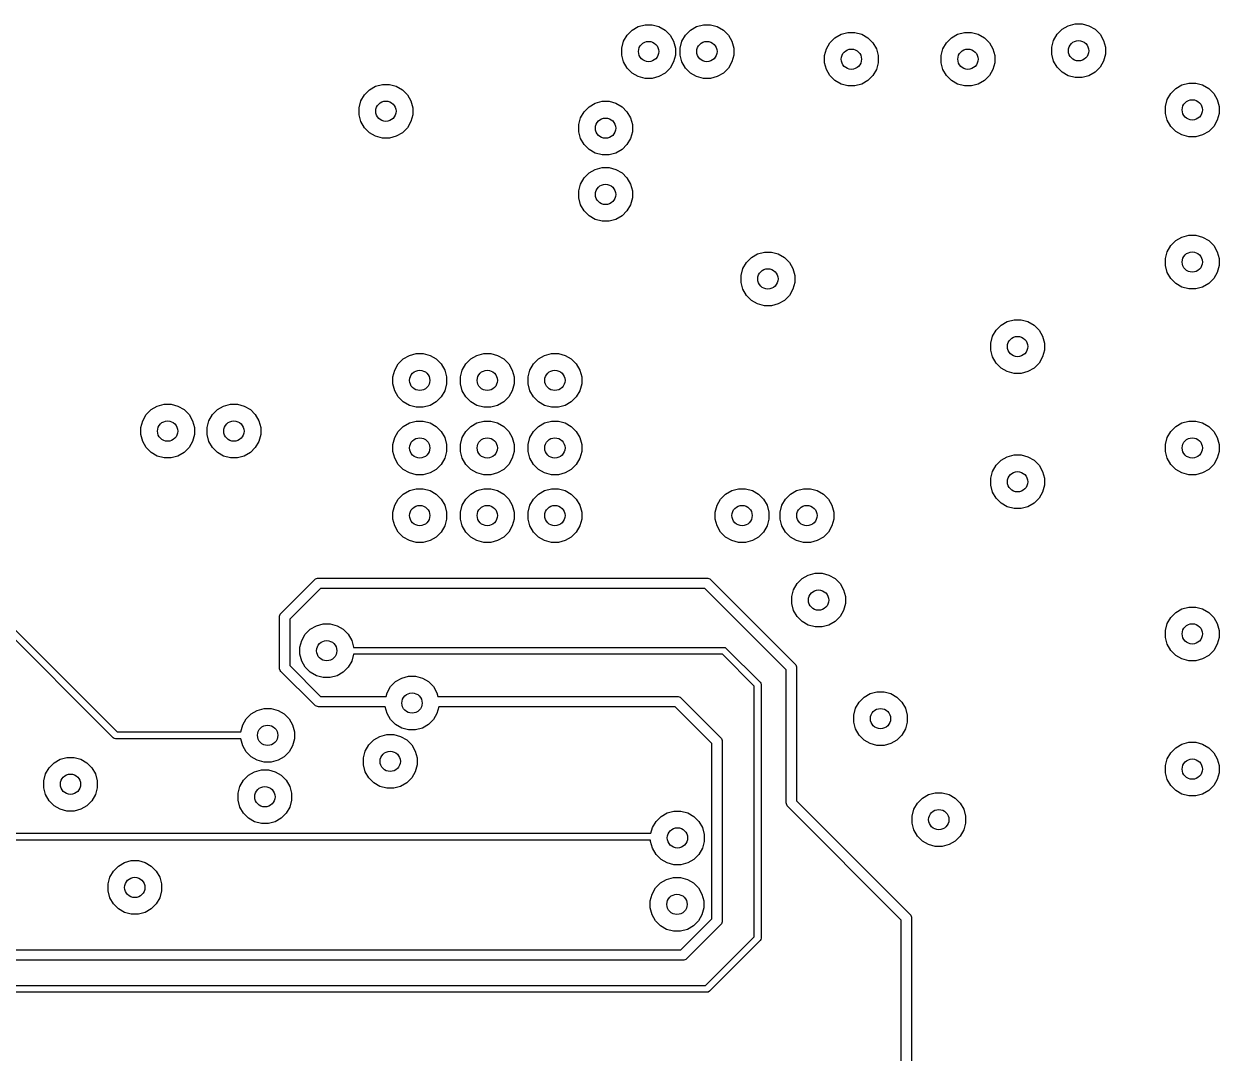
# Model space of a CAD drawing. Extents: x 0.98 to 8.13, y -3.46 to -0.83.
# Drawn here: x 6.049 to 6.745, y -2.331 to -1.731 of the extents above; entities that cross this region are included whole.
import ezdxf

# ---------------------------------------------------------------- set-up
doc = ezdxf.new("R2010")
doc.units = 0
doc.header["$MEASUREMENT"] = 0
doc.layers.add('BLACK', color=7, linetype='CONTINUOUS')

msp = doc.modelspace()

# ---------------------------------------------------------------- linework, layer by layer
at = {"layer": 'BLACK', "linetype": 'CONTINUOUS'}
for p, q in [((6.40331, -1.73505), (6.40687, -1.73299)), ((6.40687, -1.73299), (6.41084, -1.73193)), ((6.41084, -1.73193), (6.41495, -1.73193)), ((6.41495, -1.73193), (6.41892, -1.73299)), ((6.41892, -1.73299), (6.42248, -1.73505)), ((6.43726, -1.73505), (6.44082, -1.73299)), ((6.44082, -1.73299), (6.44479, -1.73193)), ((6.44479, -1.73193), (6.44891, -1.73193)), ((6.44891, -1.73193), (6.45288, -1.73299)), ((6.45288, -1.73299), (6.45644, -1.73505)), ((6.6538, -1.73455), (6.65736, -1.7325)), ((6.65736, -1.7325), (6.66133, -1.73143)), ((6.66133, -1.73143), (6.66544, -1.73143)), ((6.66544, -1.73143), (6.66941, -1.7325)), ((6.66941, -1.7325), (6.67297, -1.73455)), ((6.39834, -1.74151), (6.4004, -1.73795)), ((6.4004, -1.73795), (6.40331, -1.73505)), ((6.42248, -1.73505), (6.42539, -1.73795)), ((6.42539, -1.73795), (6.42744, -1.74151)), ((6.4323, -1.74151), (6.43436, -1.73795)), ((6.43436, -1.73795), (6.43726, -1.73505)), ((6.45644, -1.73505), (6.45934, -1.73795)), ((6.45934, -1.73795), (6.4614, -1.74151)), ((6.51851, -1.74238), (6.52142, -1.73947)), ((6.52142, -1.73947), (6.52498, -1.73742)), ((6.52498, -1.73742), (6.52895, -1.73636)), ((6.52895, -1.73636), (6.53306, -1.73636)), ((6.53306, -1.73636), (6.53703, -1.73742)), ((6.53703, -1.73742), (6.54059, -1.73947)), ((6.54059, -1.73947), (6.5435, -1.74238)), ((6.58642, -1.74238), (6.58933, -1.73947)), ((6.58933, -1.73947), (6.59289, -1.73742)), ((6.59289, -1.73742), (6.59686, -1.73636)), ((6.59686, -1.73636), (6.60097, -1.73636)), ((6.60097, -1.73636), (6.60494, -1.73742)), ((6.60494, -1.73742), (6.6085, -1.73947)), ((6.6085, -1.73947), (6.61141, -1.74238)), ((6.64884, -1.74102), (6.65089, -1.73746)), ((6.65089, -1.73746), (6.6538, -1.73455)), ((6.67297, -1.73455), (6.67588, -1.73746)), ((6.67588, -1.73746), (6.67794, -1.74102)), ((6.39728, -1.74548), (6.39834, -1.74151)), ((6.39728, -1.74959), (6.39728, -1.74548)), ((6.42744, -1.74151), (6.42851, -1.74548)), ((6.42851, -1.74548), (6.42851, -1.74959)), ((6.43124, -1.74548), (6.4323, -1.74151)), ((6.43124, -1.74959), (6.43124, -1.74548)), ((6.4614, -1.74151), (6.46246, -1.74548)), ((6.46246, -1.74548), (6.46246, -1.74959)), ((6.51539, -1.74991), (6.51645, -1.74594)), ((6.51645, -1.74594), (6.51851, -1.74238)), ((6.5435, -1.74238), (6.54555, -1.74594)), ((6.54555, -1.74594), (6.54662, -1.74991)), ((6.5833, -1.74991), (6.58437, -1.74594)), ((6.58437, -1.74594), (6.58642, -1.74238)), ((6.61141, -1.74238), (6.61347, -1.74594)), ((6.61347, -1.74594), (6.61453, -1.74991)), ((6.64777, -1.74499), (6.64884, -1.74102)), ((6.64777, -1.7491), (6.64777, -1.74499)), ((6.67794, -1.74102), (6.679, -1.74499)), ((6.679, -1.74499), (6.679, -1.7491)), ((6.39834, -1.75357), (6.39728, -1.74959)), ((6.4004, -1.75713), (6.39834, -1.75357)), ((6.42744, -1.75357), (6.42539, -1.75713)), ((6.42851, -1.74959), (6.42744, -1.75357)), ((6.4323, -1.75357), (6.43124, -1.74959)), ((6.43436, -1.75713), (6.4323, -1.75357)), ((6.4614, -1.75357), (6.45934, -1.75713)), ((6.46246, -1.74959), (6.4614, -1.75357)), ((6.51539, -1.75402), (6.51539, -1.74991)), ((6.51645, -1.75799), (6.51539, -1.75402)), ((6.54662, -1.75402), (6.54555, -1.75799)), ((6.54662, -1.74991), (6.54662, -1.75402)), ((6.5833, -1.75402), (6.5833, -1.74991)), ((6.58437, -1.75799), (6.5833, -1.75402)), ((6.61453, -1.75402), (6.61347, -1.75799)), ((6.61453, -1.74991), (6.61453, -1.75402)), ((6.64884, -1.75307), (6.64777, -1.7491)), ((6.65089, -1.75663), (6.64884, -1.75307)), ((6.67794, -1.75307), (6.67588, -1.75663)), ((6.679, -1.7491), (6.67794, -1.75307)), ((6.40331, -1.76003), (6.4004, -1.75713)), ((6.40687, -1.76209), (6.40331, -1.76003)), ((6.42248, -1.76003), (6.41892, -1.76209)), ((6.42539, -1.75713), (6.42248, -1.76003)), ((6.43726, -1.76003), (6.43436, -1.75713)), ((6.44082, -1.76209), (6.43726, -1.76003)), ((6.45644, -1.76003), (6.45288, -1.76209)), ((6.45934, -1.75713), (6.45644, -1.76003)), ((6.51851, -1.76156), (6.51645, -1.75799)), ((6.52142, -1.76446), (6.51851, -1.76156)), ((6.5435, -1.76156), (6.54059, -1.76446)), ((6.54555, -1.75799), (6.5435, -1.76156)), ((6.58642, -1.76156), (6.58437, -1.75799)), ((6.58933, -1.76446), (6.58642, -1.76156)), ((6.61141, -1.76156), (6.6085, -1.76446)), ((6.61347, -1.75799), (6.61141, -1.76156)), ((6.6538, -1.75954), (6.65089, -1.75663)), ((6.65736, -1.7616), (6.6538, -1.75954)), ((6.66133, -1.76266), (6.65736, -1.7616)), ((6.66941, -1.7616), (6.66544, -1.76266)), ((6.67297, -1.75954), (6.66941, -1.7616)), ((6.67588, -1.75663), (6.67297, -1.75954)), ((6.25026, -1.76979), (6.25382, -1.76773)), ((6.25382, -1.76773), (6.25779, -1.76667)), ((6.25779, -1.76667), (6.2619, -1.76667)), ((6.2619, -1.76667), (6.26587, -1.76773)), ((6.26587, -1.76773), (6.26943, -1.76979)), ((6.41084, -1.76315), (6.40687, -1.76209)), ((6.41495, -1.76315), (6.41084, -1.76315)), ((6.41892, -1.76209), (6.41495, -1.76315)), ((6.44479, -1.76315), (6.44082, -1.76209)), ((6.44891, -1.76315), (6.44479, -1.76315)), ((6.45288, -1.76209), (6.44891, -1.76315)), ((6.52498, -1.76652), (6.52142, -1.76446)), ((6.52895, -1.76758), (6.52498, -1.76652)), ((6.53306, -1.76758), (6.52895, -1.76758)), ((6.53703, -1.76652), (6.53306, -1.76758)), ((6.54059, -1.76446), (6.53703, -1.76652)), ((6.59289, -1.76652), (6.58933, -1.76446)), ((6.59686, -1.76758), (6.59289, -1.76652)), ((6.60097, -1.76758), (6.59686, -1.76758)), ((6.60494, -1.76652), (6.60097, -1.76758)), ((6.6085, -1.76446), (6.60494, -1.76652)), ((6.66544, -1.76266), (6.66133, -1.76266)), ((6.72004, -1.769), (6.7236, -1.76695)), ((6.7236, -1.76695), (6.72757, -1.76588)), ((6.72757, -1.76588), (6.73168, -1.76588)), ((6.73168, -1.76588), (6.73565, -1.76695)), ((6.73565, -1.76695), (6.73921, -1.769)), ((6.24529, -1.77626), (6.24735, -1.7727)), ((6.24735, -1.7727), (6.25026, -1.76979)), ((6.26943, -1.76979), (6.27234, -1.7727)), ((6.27234, -1.7727), (6.27439, -1.77626)), ((6.71401, -1.77944), (6.71508, -1.77547)), ((6.71508, -1.77547), (6.71713, -1.77191)), ((6.71713, -1.77191), (6.72004, -1.769)), ((6.73921, -1.769), (6.74212, -1.77191)), ((6.74212, -1.77191), (6.74418, -1.77547)), ((6.74418, -1.77547), (6.74524, -1.77944)), ((6.24423, -1.78023), (6.24529, -1.77626)), ((6.24423, -1.78434), (6.24423, -1.78023)), ((6.27439, -1.77626), (6.27546, -1.78023)), ((6.27546, -1.78023), (6.27546, -1.78434)), ((6.37325, -1.7861), (6.3753, -1.78254)), ((6.3753, -1.78254), (6.37821, -1.77963)), ((6.37821, -1.77963), (6.38177, -1.77758)), ((6.38177, -1.77758), (6.38574, -1.77651)), ((6.38574, -1.77651), (6.38985, -1.77651)), ((6.38985, -1.77651), (6.39382, -1.77758)), ((6.39382, -1.77758), (6.39738, -1.77963)), ((6.39738, -1.77963), (6.40029, -1.78254)), ((6.40029, -1.78254), (6.40234, -1.7861)), ((6.71401, -1.78355), (6.71401, -1.77944)), ((6.74524, -1.77944), (6.74524, -1.78355)), ((6.24529, -1.78831), (6.24423, -1.78434)), ((6.24735, -1.79187), (6.24529, -1.78831)), ((6.27439, -1.78831), (6.27234, -1.79187)), ((6.27546, -1.78434), (6.27439, -1.78831)), ((6.37218, -1.79007), (6.37325, -1.7861)), ((6.40234, -1.7861), (6.40341, -1.79007)), ((6.71508, -1.78752), (6.71401, -1.78355)), ((6.71713, -1.79108), (6.71508, -1.78752)), ((6.74418, -1.78752), (6.74212, -1.79108)), ((6.74524, -1.78355), (6.74418, -1.78752)), ((6.25026, -1.79478), (6.24735, -1.79187)), ((6.25382, -1.79683), (6.25026, -1.79478)), ((6.26943, -1.79478), (6.26587, -1.79683)), ((6.27234, -1.79187), (6.26943, -1.79478)), ((6.37218, -1.79418), (6.37218, -1.79007)), ((6.37325, -1.79815), (6.37218, -1.79418)), ((6.40341, -1.79418), (6.40234, -1.79815)), ((6.40341, -1.79007), (6.40341, -1.79418)), ((6.72004, -1.79399), (6.71713, -1.79108)), ((6.7236, -1.79605), (6.72004, -1.79399)), ((6.72757, -1.79711), (6.7236, -1.79605)), ((6.73565, -1.79605), (6.73168, -1.79711)), ((6.73921, -1.79399), (6.73565, -1.79605)), ((6.74212, -1.79108), (6.73921, -1.79399)), ((6.25779, -1.7979), (6.25382, -1.79683)), ((6.2619, -1.7979), (6.25779, -1.7979)), ((6.26587, -1.79683), (6.2619, -1.7979)), ((6.3753, -1.80171), (6.37325, -1.79815)), ((6.37821, -1.80462), (6.3753, -1.80171)), ((6.40029, -1.80171), (6.39738, -1.80462)), ((6.40234, -1.79815), (6.40029, -1.80171)), ((6.73168, -1.79711), (6.72757, -1.79711)), ((6.38177, -1.80668), (6.37821, -1.80462)), ((6.38574, -1.80774), (6.38177, -1.80668)), ((6.38985, -1.80774), (6.38574, -1.80774)), ((6.39382, -1.80668), (6.38985, -1.80774)), ((6.39738, -1.80462), (6.39382, -1.80668)), ((6.37821, -1.81821), (6.38177, -1.81616)), ((6.38177, -1.81616), (6.38574, -1.8151)), ((6.38574, -1.8151), (6.38985, -1.8151)), ((6.38985, -1.8151), (6.39382, -1.81616)), ((6.39382, -1.81616), (6.39738, -1.81821)), ((6.37325, -1.82468), (6.3753, -1.82112)), ((6.3753, -1.82112), (6.37821, -1.81821)), ((6.39738, -1.81821), (6.40029, -1.82112)), ((6.40029, -1.82112), (6.40234, -1.82468)), ((6.37218, -1.82865), (6.37325, -1.82468)), ((6.37218, -1.83276), (6.37218, -1.82865)), ((6.40234, -1.82468), (6.40341, -1.82865)), ((6.40341, -1.82865), (6.40341, -1.83276)), ((6.37325, -1.83674), (6.37218, -1.83276)), ((6.3753, -1.8403), (6.37325, -1.83674)), ((6.40234, -1.83674), (6.40029, -1.8403)), ((6.40341, -1.83276), (6.40234, -1.83674)), ((6.37821, -1.8432), (6.3753, -1.8403)), ((6.38177, -1.84526), (6.37821, -1.8432)), ((6.39738, -1.8432), (6.39382, -1.84526)), ((6.40029, -1.8403), (6.39738, -1.8432)), ((6.38574, -1.84632), (6.38177, -1.84526)), ((6.38985, -1.84632), (6.38574, -1.84632)), ((6.39382, -1.84526), (6.38985, -1.84632)), ((6.71713, -1.86049), (6.72004, -1.85759)), ((6.72004, -1.85759), (6.7236, -1.85553)), ((6.7236, -1.85553), (6.72757, -1.85447)), ((6.72757, -1.85447), (6.73168, -1.85447)), ((6.73168, -1.85447), (6.73565, -1.85553)), ((6.73565, -1.85553), (6.73921, -1.85759)), ((6.73921, -1.85759), (6.74212, -1.86049)), ((6.4728, -1.86743), (6.47636, -1.86537)), ((6.47636, -1.86537), (6.48033, -1.86431)), ((6.48033, -1.86431), (6.48444, -1.86431)), ((6.48444, -1.86431), (6.48841, -1.86537)), ((6.48841, -1.86537), (6.49197, -1.86743)), ((6.71401, -1.86802), (6.71508, -1.86405)), ((6.71508, -1.86405), (6.71713, -1.86049)), ((6.74212, -1.86049), (6.74418, -1.86405)), ((6.74418, -1.86405), (6.74524, -1.86802)), ((6.46783, -1.87389), (6.46989, -1.87033)), ((6.46989, -1.87033), (6.4728, -1.86743)), ((6.49197, -1.86743), (6.49488, -1.87033)), ((6.49488, -1.87033), (6.49693, -1.87389)), ((6.71401, -1.87213), (6.71401, -1.86802)), ((6.71508, -1.87611), (6.71401, -1.87213)), ((6.74524, -1.87213), (6.74418, -1.87611)), ((6.74524, -1.86802), (6.74524, -1.87213)), ((6.46677, -1.87787), (6.46783, -1.87389)), ((6.46677, -1.88198), (6.46677, -1.87787)), ((6.49693, -1.87389), (6.498, -1.87787)), ((6.498, -1.87787), (6.498, -1.88198)), ((6.71713, -1.87967), (6.71508, -1.87611)), ((6.72004, -1.88257), (6.71713, -1.87967)), ((6.74212, -1.87967), (6.73921, -1.88257)), ((6.74418, -1.87611), (6.74212, -1.87967)), ((6.46783, -1.88595), (6.46677, -1.88198)), ((6.46989, -1.88951), (6.46783, -1.88595)), ((6.49693, -1.88595), (6.49488, -1.88951)), ((6.498, -1.88198), (6.49693, -1.88595)), ((6.7236, -1.88463), (6.72004, -1.88257)), ((6.72757, -1.88569), (6.7236, -1.88463)), ((6.73168, -1.88569), (6.72757, -1.88569)), ((6.73565, -1.88463), (6.73168, -1.88569)), ((6.73921, -1.88257), (6.73565, -1.88463)), ((6.10095, -2.14708), (5.84504, -1.89118)), ((5.84846, -1.88894), (6.10319, -2.14367)), ((6.4728, -1.89241), (6.46989, -1.88951)), ((6.47636, -1.89447), (6.4728, -1.89241)), ((6.49197, -1.89241), (6.48841, -1.89447)), ((6.49488, -1.88951), (6.49197, -1.89241)), ((6.48033, -1.89553), (6.47636, -1.89447)), ((6.48444, -1.89553), (6.48033, -1.89553)), ((6.48841, -1.89447), (6.48444, -1.89553)), ((6.61536, -1.9097), (6.61827, -1.9068)), ((6.61827, -1.9068), (6.62183, -1.90474)), ((6.62183, -1.90474), (6.6258, -1.90368)), ((6.6258, -1.90368), (6.62991, -1.90368)), ((6.62991, -1.90368), (6.63388, -1.90474)), ((6.63388, -1.90474), (6.63744, -1.9068)), ((6.63744, -1.9068), (6.64035, -1.9097)), ((6.61224, -1.91724), (6.61331, -1.91326)), ((6.61331, -1.91326), (6.61536, -1.9097)), ((6.64035, -1.9097), (6.6424, -1.91326)), ((6.6424, -1.91326), (6.64347, -1.91724)), ((6.61224, -1.92135), (6.61224, -1.91724)), ((6.61331, -1.92532), (6.61224, -1.92135)), ((6.64347, -1.92135), (6.6424, -1.92532)), ((6.64347, -1.91724), (6.64347, -1.92135)), ((6.26703, -1.92939), (6.26994, -1.92648)), ((6.26994, -1.92648), (6.2735, -1.92443)), ((6.2735, -1.92443), (6.27747, -1.92336)), ((6.27747, -1.92336), (6.28158, -1.92336)), ((6.28158, -1.92336), (6.28555, -1.92443)), ((6.28555, -1.92443), (6.28911, -1.92648)), ((6.28911, -1.92648), (6.29202, -1.92939)), ((6.3064, -1.92939), (6.30931, -1.92648)), ((6.30931, -1.92648), (6.31287, -1.92443)), ((6.31287, -1.92443), (6.31684, -1.92336)), ((6.31684, -1.92336), (6.32095, -1.92336)), ((6.32095, -1.92336), (6.32492, -1.92443)), ((6.32492, -1.92443), (6.32848, -1.92648)), ((6.32848, -1.92648), (6.33139, -1.92939)), ((6.34577, -1.92939), (6.34868, -1.92648)), ((6.34868, -1.92648), (6.35224, -1.92443)), ((6.35224, -1.92443), (6.35621, -1.92336)), ((6.35621, -1.92336), (6.36032, -1.92336)), ((6.36032, -1.92336), (6.36429, -1.92443)), ((6.36429, -1.92443), (6.36785, -1.92648)), ((6.36785, -1.92648), (6.37076, -1.92939)), ((6.61536, -1.92888), (6.61331, -1.92532)), ((6.6424, -1.92532), (6.64035, -1.92888)), ((6.26391, -1.93692), (6.26498, -1.93295)), ((6.26498, -1.93295), (6.26703, -1.92939)), ((6.29202, -1.92939), (6.29408, -1.93295)), ((6.29408, -1.93295), (6.29514, -1.93692)), ((6.30328, -1.93692), (6.30435, -1.93295)), ((6.30435, -1.93295), (6.3064, -1.92939)), ((6.33139, -1.92939), (6.33345, -1.93295)), ((6.33345, -1.93295), (6.33451, -1.93692)), ((6.34265, -1.93692), (6.34372, -1.93295)), ((6.34372, -1.93295), (6.34577, -1.92939)), ((6.37076, -1.92939), (6.37282, -1.93295)), ((6.37282, -1.93295), (6.37388, -1.93692)), ((6.61827, -1.93179), (6.61536, -1.92888)), ((6.62183, -1.93384), (6.61827, -1.93179)), ((6.6258, -1.9349), (6.62183, -1.93384)), ((6.62991, -1.9349), (6.6258, -1.9349)), ((6.63388, -1.93384), (6.62991, -1.9349)), ((6.63744, -1.93179), (6.63388, -1.93384)), ((6.64035, -1.92888), (6.63744, -1.93179)), ((6.26391, -1.94103), (6.26391, -1.93692)), ((6.26498, -1.945), (6.26391, -1.94103)), ((6.29514, -1.94103), (6.29408, -1.945)), ((6.29514, -1.93692), (6.29514, -1.94103)), ((6.30328, -1.94103), (6.30328, -1.93692)), ((6.30435, -1.945), (6.30328, -1.94103)), ((6.33451, -1.94103), (6.33345, -1.945)), ((6.33451, -1.93692), (6.33451, -1.94103)), ((6.34265, -1.94103), (6.34265, -1.93692)), ((6.34372, -1.945), (6.34265, -1.94103)), ((6.37388, -1.94103), (6.37282, -1.945)), ((6.37388, -1.93692), (6.37388, -1.94103)), ((6.26703, -1.94856), (6.26498, -1.945)), ((6.26994, -1.95147), (6.26703, -1.94856)), ((6.29202, -1.94856), (6.28911, -1.95147)), ((6.29408, -1.945), (6.29202, -1.94856)), ((6.3064, -1.94856), (6.30435, -1.945)), ((6.30931, -1.95147), (6.3064, -1.94856)), ((6.33139, -1.94856), (6.32848, -1.95147)), ((6.33345, -1.945), (6.33139, -1.94856)), ((6.34577, -1.94856), (6.34372, -1.945)), ((6.34868, -1.95147), (6.34577, -1.94856)), ((6.37076, -1.94856), (6.36785, -1.95147)), ((6.37282, -1.945), (6.37076, -1.94856)), ((6.12018, -1.95892), (6.12309, -1.95601)), ((6.12309, -1.95601), (6.12665, -1.95395)), ((6.12665, -1.95395), (6.13062, -1.95289)), ((6.13062, -1.95289), (6.13473, -1.95289)), ((6.13473, -1.95289), (6.1387, -1.95395)), ((6.1387, -1.95395), (6.14226, -1.95601)), ((6.14226, -1.95601), (6.14517, -1.95892)), ((6.15877, -1.95892), (6.16167, -1.95601)), ((6.16167, -1.95601), (6.16523, -1.95395)), ((6.16523, -1.95395), (6.1692, -1.95289)), ((6.1692, -1.95289), (6.17332, -1.95289)), ((6.17332, -1.95289), (6.17729, -1.95395)), ((6.17729, -1.95395), (6.18085, -1.95601)), ((6.18085, -1.95601), (6.18375, -1.95892)), ((6.2735, -1.95353), (6.26994, -1.95147)), ((6.27747, -1.95459), (6.2735, -1.95353)), ((6.28158, -1.95459), (6.27747, -1.95459)), ((6.28555, -1.95353), (6.28158, -1.95459)), ((6.28911, -1.95147), (6.28555, -1.95353)), ((6.31287, -1.95353), (6.30931, -1.95147)), ((6.31684, -1.95459), (6.31287, -1.95353)), ((6.32095, -1.95459), (6.31684, -1.95459)), ((6.32492, -1.95353), (6.32095, -1.95459)), ((6.32848, -1.95147), (6.32492, -1.95353)), ((6.35224, -1.95353), (6.34868, -1.95147)), ((6.35621, -1.95459), (6.35224, -1.95353)), ((6.36032, -1.95459), (6.35621, -1.95459)), ((6.36429, -1.95353), (6.36032, -1.95459)), ((6.36785, -1.95147), (6.36429, -1.95353)), ((6.11706, -1.96645), (6.11813, -1.96248)), ((6.11813, -1.96248), (6.12018, -1.95892)), ((6.14517, -1.95892), (6.14723, -1.96248)), ((6.14723, -1.96248), (6.14829, -1.96645)), ((6.15565, -1.96645), (6.15671, -1.96248)), ((6.15671, -1.96248), (6.15877, -1.95892)), ((6.18375, -1.95892), (6.18581, -1.96248)), ((6.18581, -1.96248), (6.18687, -1.96645)), ((6.2735, -1.9638), (6.27747, -1.96273)), ((6.27747, -1.96273), (6.28158, -1.96273)), ((6.28158, -1.96273), (6.28555, -1.9638)), ((6.31287, -1.9638), (6.31684, -1.96273)), ((6.31684, -1.96273), (6.32095, -1.96273)), ((6.32095, -1.96273), (6.32492, -1.9638)), ((6.35224, -1.9638), (6.35621, -1.96273)), ((6.35621, -1.96273), (6.36032, -1.96273)), ((6.36032, -1.96273), (6.36429, -1.9638)), ((6.7236, -1.9638), (6.72757, -1.96273)), ((6.72757, -1.96273), (6.73168, -1.96273)), ((6.73168, -1.96273), (6.73565, -1.9638)), ((6.11706, -1.97056), (6.11706, -1.96645)), ((6.14829, -1.96645), (6.14829, -1.97056)), ((6.15565, -1.97056), (6.15565, -1.96645)), ((6.18687, -1.96645), (6.18687, -1.97056)), ((6.26498, -1.97232), (6.26703, -1.96876)), ((6.26703, -1.96876), (6.26994, -1.96585)), ((6.26994, -1.96585), (6.2735, -1.9638)), ((6.28555, -1.9638), (6.28911, -1.96585)), ((6.28911, -1.96585), (6.29202, -1.96876)), ((6.29202, -1.96876), (6.29408, -1.97232)), ((6.30435, -1.97232), (6.3064, -1.96876)), ((6.3064, -1.96876), (6.30931, -1.96585)), ((6.30931, -1.96585), (6.31287, -1.9638)), ((6.32492, -1.9638), (6.32848, -1.96585)), ((6.32848, -1.96585), (6.33139, -1.96876)), ((6.33139, -1.96876), (6.33345, -1.97232)), ((6.34372, -1.97232), (6.34577, -1.96876)), ((6.34577, -1.96876), (6.34868, -1.96585)), ((6.34868, -1.96585), (6.35224, -1.9638)), ((6.36429, -1.9638), (6.36785, -1.96585)), ((6.36785, -1.96585), (6.37076, -1.96876)), ((6.37076, -1.96876), (6.37282, -1.97232)), ((6.71508, -1.97232), (6.71713, -1.96876)), ((6.71713, -1.96876), (6.72004, -1.96585)), ((6.72004, -1.96585), (6.7236, -1.9638)), ((6.73565, -1.9638), (6.73921, -1.96585)), ((6.73921, -1.96585), (6.74212, -1.96876)), ((6.74212, -1.96876), (6.74418, -1.97232)), ((6.11813, -1.97453), (6.11706, -1.97056)), ((6.12018, -1.97809), (6.11813, -1.97453)), ((6.14723, -1.97453), (6.14517, -1.97809)), ((6.14829, -1.97056), (6.14723, -1.97453)), ((6.15671, -1.97453), (6.15565, -1.97056)), ((6.15877, -1.97809), (6.15671, -1.97453)), ((6.18581, -1.97453), (6.18375, -1.97809)), ((6.18687, -1.97056), (6.18581, -1.97453)), ((6.26391, -1.97629), (6.26498, -1.97232)), ((6.26391, -1.9804), (6.26391, -1.97629)), ((6.29408, -1.97232), (6.29514, -1.97629)), ((6.29514, -1.97629), (6.29514, -1.9804)), ((6.30328, -1.97629), (6.30435, -1.97232)), ((6.30328, -1.9804), (6.30328, -1.97629)), ((6.33345, -1.97232), (6.33451, -1.97629)), ((6.33451, -1.97629), (6.33451, -1.9804)), ((6.34265, -1.97629), (6.34372, -1.97232)), ((6.34265, -1.9804), (6.34265, -1.97629)), ((6.37282, -1.97232), (6.37388, -1.97629)), ((6.37388, -1.97629), (6.37388, -1.9804)), ((6.71401, -1.97629), (6.71508, -1.97232)), ((6.71401, -1.9804), (6.71401, -1.97629)), ((6.74418, -1.97232), (6.74524, -1.97629)), ((6.74524, -1.97629), (6.74524, -1.9804)), ((6.12309, -1.981), (6.12018, -1.97809)), ((6.12665, -1.98305), (6.12309, -1.981)), ((6.13062, -1.98412), (6.12665, -1.98305)), ((6.13473, -1.98412), (6.13062, -1.98412)), ((6.1387, -1.98305), (6.13473, -1.98412)), ((6.14226, -1.981), (6.1387, -1.98305)), ((6.14517, -1.97809), (6.14226, -1.981)), ((6.16167, -1.981), (6.15877, -1.97809)), ((6.16523, -1.98305), (6.16167, -1.981)), ((6.1692, -1.98412), (6.16523, -1.98305)), ((6.17332, -1.98412), (6.1692, -1.98412)), ((6.17729, -1.98305), (6.17332, -1.98412)), ((6.18085, -1.981), (6.17729, -1.98305)), ((6.18375, -1.97809), (6.18085, -1.981)), ((6.26498, -1.98437), (6.26391, -1.9804)), ((6.26703, -1.98793), (6.26498, -1.98437)), ((6.29408, -1.98437), (6.29202, -1.98793)), ((6.29514, -1.9804), (6.29408, -1.98437)), ((6.30435, -1.98437), (6.30328, -1.9804)), ((6.3064, -1.98793), (6.30435, -1.98437)), ((6.33345, -1.98437), (6.33139, -1.98793)), ((6.33451, -1.9804), (6.33345, -1.98437)), ((6.34372, -1.98437), (6.34265, -1.9804)), ((6.34577, -1.98793), (6.34372, -1.98437)), ((6.37282, -1.98437), (6.37076, -1.98793)), ((6.37388, -1.9804), (6.37282, -1.98437)), ((6.61827, -1.98554), (6.62183, -1.98348)), ((6.62183, -1.98348), (6.6258, -1.98242)), ((6.6258, -1.98242), (6.62991, -1.98242)), ((6.62991, -1.98242), (6.63388, -1.98348)), ((6.63388, -1.98348), (6.63744, -1.98554)), ((6.71508, -1.98437), (6.71401, -1.9804)), ((6.71713, -1.98793), (6.71508, -1.98437)), ((6.74418, -1.98437), (6.74212, -1.98793)), ((6.74524, -1.9804), (6.74418, -1.98437)), ((6.26994, -1.99084), (6.26703, -1.98793)), ((6.2735, -1.9929), (6.26994, -1.99084)), ((6.28911, -1.99084), (6.28555, -1.9929)), ((6.29202, -1.98793), (6.28911, -1.99084)), ((6.30931, -1.99084), (6.3064, -1.98793)), ((6.31287, -1.9929), (6.30931, -1.99084)), ((6.32848, -1.99084), (6.32492, -1.9929)), ((6.33139, -1.98793), (6.32848, -1.99084)), ((6.34868, -1.99084), (6.34577, -1.98793)), ((6.35224, -1.9929), (6.34868, -1.99084)), ((6.36785, -1.99084), (6.36429, -1.9929)), ((6.37076, -1.98793), (6.36785, -1.99084)), ((6.61331, -1.99201), (6.61536, -1.98844)), ((6.61536, -1.98844), (6.61827, -1.98554)), ((6.63744, -1.98554), (6.64035, -1.98844)), ((6.64035, -1.98844), (6.6424, -1.99201)), ((6.72004, -1.99084), (6.71713, -1.98793)), ((6.7236, -1.9929), (6.72004, -1.99084)), ((6.73921, -1.99084), (6.73565, -1.9929)), ((6.74212, -1.98793), (6.73921, -1.99084)), ((6.27747, -1.99396), (6.2735, -1.9929)), ((6.28158, -1.99396), (6.27747, -1.99396)), ((6.28555, -1.9929), (6.28158, -1.99396)), ((6.31684, -1.99396), (6.31287, -1.9929)), ((6.32095, -1.99396), (6.31684, -1.99396)), ((6.32492, -1.9929), (6.32095, -1.99396)), ((6.35621, -1.99396), (6.35224, -1.9929)), ((6.36032, -1.99396), (6.35621, -1.99396)), ((6.36429, -1.9929), (6.36032, -1.99396)), ((6.61224, -1.99598), (6.61331, -1.99201)), ((6.61224, -2.00009), (6.61224, -1.99598)), ((6.6424, -1.99201), (6.64347, -1.99598)), ((6.64347, -1.99598), (6.64347, -2.00009)), ((6.72757, -1.99396), (6.7236, -1.9929)), ((6.73168, -1.99396), (6.72757, -1.99396)), ((6.73565, -1.9929), (6.73168, -1.99396)), ((6.26703, -2.00813), (6.26994, -2.00522)), ((6.26994, -2.00522), (6.2735, -2.00317)), ((6.2735, -2.00317), (6.27747, -2.0021)), ((6.27747, -2.0021), (6.28158, -2.0021)), ((6.28158, -2.0021), (6.28555, -2.00317)), ((6.28555, -2.00317), (6.28911, -2.00522)), ((6.28911, -2.00522), (6.29202, -2.00813)), ((6.3064, -2.00813), (6.30931, -2.00522)), ((6.30931, -2.00522), (6.31287, -2.00317)), ((6.31287, -2.00317), (6.31684, -2.0021)), ((6.31684, -2.0021), (6.32095, -2.0021)), ((6.32095, -2.0021), (6.32492, -2.00317)), ((6.32492, -2.00317), (6.32848, -2.00522)), ((6.32848, -2.00522), (6.33139, -2.00813)), ((6.34577, -2.00813), (6.34868, -2.00522)), ((6.34868, -2.00522), (6.35224, -2.00317)), ((6.35224, -2.00317), (6.35621, -2.0021)), ((6.35621, -2.0021), (6.36032, -2.0021)), ((6.36032, -2.0021), (6.36429, -2.00317)), ((6.36429, -2.00317), (6.36785, -2.00522)), ((6.36785, -2.00522), (6.37076, -2.00813)), ((6.45483, -2.00813), (6.45774, -2.00522)), ((6.45774, -2.00522), (6.4613, -2.00317)), ((6.4613, -2.00317), (6.46527, -2.0021)), ((6.46527, -2.0021), (6.46938, -2.0021)), ((6.46938, -2.0021), (6.47335, -2.00317)), ((6.47335, -2.00317), (6.47691, -2.00522)), ((6.47691, -2.00522), (6.47982, -2.00813)), ((6.49262, -2.00813), (6.49553, -2.00522)), ((6.49553, -2.00522), (6.49909, -2.00317)), ((6.49909, -2.00317), (6.50306, -2.0021)), ((6.50306, -2.0021), (6.50717, -2.0021)), ((6.50717, -2.0021), (6.51114, -2.00317)), ((6.51114, -2.00317), (6.5147, -2.00522)), ((6.5147, -2.00522), (6.51761, -2.00813)), ((6.61331, -2.00406), (6.61224, -2.00009)), ((6.61536, -2.00762), (6.61331, -2.00406)), ((6.6424, -2.00406), (6.64035, -2.00762)), ((6.64347, -2.00009), (6.6424, -2.00406)), ((6.26391, -2.01566), (6.26498, -2.01169)), ((6.26498, -2.01169), (6.26703, -2.00813)), ((6.29202, -2.00813), (6.29408, -2.01169)), ((6.29408, -2.01169), (6.29514, -2.01566)), ((6.30328, -2.01566), (6.30435, -2.01169)), ((6.30435, -2.01169), (6.3064, -2.00813)), ((6.33139, -2.00813), (6.33345, -2.01169)), ((6.33345, -2.01169), (6.33451, -2.01566)), ((6.34265, -2.01566), (6.34372, -2.01169)), ((6.34372, -2.01169), (6.34577, -2.00813)), ((6.37076, -2.00813), (6.37282, -2.01169)), ((6.37282, -2.01169), (6.37388, -2.01566)), ((6.45171, -2.01566), (6.45277, -2.01169)), ((6.45277, -2.01169), (6.45483, -2.00813)), ((6.47982, -2.00813), (6.48187, -2.01169)), ((6.48187, -2.01169), (6.48294, -2.01566)), ((6.4895, -2.01566), (6.49057, -2.01169)), ((6.49057, -2.01169), (6.49262, -2.00813)), ((6.51761, -2.00813), (6.51967, -2.01169)), ((6.51967, -2.01169), (6.52073, -2.01566)), ((6.61827, -2.01053), (6.61536, -2.00762)), ((6.62183, -2.01258), (6.61827, -2.01053)), ((6.63744, -2.01053), (6.63388, -2.01258)), ((6.64035, -2.00762), (6.63744, -2.01053)), ((6.26391, -2.01977), (6.26391, -2.01566)), ((6.29514, -2.01566), (6.29514, -2.01977)), ((6.30328, -2.01977), (6.30328, -2.01566)), ((6.33451, -2.01566), (6.33451, -2.01977)), ((6.34265, -2.01977), (6.34265, -2.01566)), ((6.37388, -2.01566), (6.37388, -2.01977)), ((6.45171, -2.01977), (6.45171, -2.01566)), ((6.48294, -2.01566), (6.48294, -2.01977)), ((6.4895, -2.01977), (6.4895, -2.01566)), ((6.52073, -2.01566), (6.52073, -2.01977)), ((6.6258, -2.01364), (6.62183, -2.01258)), ((6.62991, -2.01364), (6.6258, -2.01364)), ((6.63388, -2.01258), (6.62991, -2.01364)), ((6.26498, -2.02374), (6.26391, -2.01977)), ((6.26703, -2.0273), (6.26498, -2.02374)), ((6.29408, -2.02374), (6.29202, -2.0273)), ((6.29514, -2.01977), (6.29408, -2.02374)), ((6.30435, -2.02374), (6.30328, -2.01977)), ((6.3064, -2.0273), (6.30435, -2.02374)), ((6.33345, -2.02374), (6.33139, -2.0273)), ((6.33451, -2.01977), (6.33345, -2.02374)), ((6.34372, -2.02374), (6.34265, -2.01977)), ((6.34577, -2.0273), (6.34372, -2.02374)), ((6.37282, -2.02374), (6.37076, -2.0273)), ((6.37388, -2.01977), (6.37282, -2.02374)), ((6.45277, -2.02374), (6.45171, -2.01977)), ((6.45483, -2.0273), (6.45277, -2.02374)), ((6.48187, -2.02374), (6.47982, -2.0273)), ((6.48294, -2.01977), (6.48187, -2.02374)), ((6.49057, -2.02374), (6.4895, -2.01977)), ((6.49262, -2.0273), (6.49057, -2.02374)), ((6.51967, -2.02374), (6.51761, -2.0273)), ((6.52073, -2.01977), (6.51967, -2.02374)), ((6.26994, -2.03021), (6.26703, -2.0273)), ((6.2735, -2.03227), (6.26994, -2.03021)), ((6.27747, -2.03333), (6.2735, -2.03227)), ((6.28555, -2.03227), (6.28158, -2.03333)), ((6.28911, -2.03021), (6.28555, -2.03227)), ((6.29202, -2.0273), (6.28911, -2.03021)), ((6.30931, -2.03021), (6.3064, -2.0273)), ((6.31287, -2.03227), (6.30931, -2.03021)), ((6.31684, -2.03333), (6.31287, -2.03227)), ((6.32492, -2.03227), (6.32095, -2.03333)), ((6.32848, -2.03021), (6.32492, -2.03227)), ((6.33139, -2.0273), (6.32848, -2.03021)), ((6.34868, -2.03021), (6.34577, -2.0273)), ((6.35224, -2.03227), (6.34868, -2.03021)), ((6.35621, -2.03333), (6.35224, -2.03227)), ((6.36429, -2.03227), (6.36032, -2.03333)), ((6.36785, -2.03021), (6.36429, -2.03227)), ((6.37076, -2.0273), (6.36785, -2.03021)), ((6.45774, -2.03021), (6.45483, -2.0273)), ((6.4613, -2.03227), (6.45774, -2.03021)), ((6.46527, -2.03333), (6.4613, -2.03227)), ((6.47335, -2.03227), (6.46938, -2.03333)), ((6.47691, -2.03021), (6.47335, -2.03227)), ((6.47982, -2.0273), (6.47691, -2.03021)), ((6.49553, -2.03021), (6.49262, -2.0273)), ((6.49909, -2.03227), (6.49553, -2.03021)), ((6.50306, -2.03333), (6.49909, -2.03227)), ((6.51114, -2.03227), (6.50717, -2.03333)), ((6.5147, -2.03021), (6.51114, -2.03227)), ((6.51761, -2.0273), (6.5147, -2.03021)), ((6.28158, -2.03333), (6.27747, -2.03333)), ((6.32095, -2.03333), (6.31684, -2.03333)), ((6.36032, -2.03333), (6.35621, -2.03333)), ((6.46938, -2.03333), (6.46527, -2.03333)), ((6.50717, -2.03333), (6.50306, -2.03333)), ((6.21989, -2.05414), (6.22047, -2.05409)), ((6.22047, -2.05409), (6.44685, -2.05409)), ((6.44685, -2.05409), (6.44744, -2.05414)), ((6.50232, -2.05444), (6.50588, -2.05238)), ((6.50588, -2.05238), (6.50985, -2.05132)), ((6.50985, -2.05132), (6.51396, -2.05132)), ((6.51396, -2.05132), (6.51794, -2.05238)), ((6.51794, -2.05238), (6.5215, -2.05444)), ((6.19867, -2.07465), (6.21835, -2.05497)), ((6.22172, -2.06009), (6.20379, -2.07801)), ((6.21835, -2.05497), (6.21881, -2.05459)), ((6.21881, -2.05459), (6.21989, -2.05414)), ((6.44561, -2.06009), (6.22172, -2.06009)), ((6.49306, -2.10754), (6.44561, -2.06009)), ((6.44744, -2.05414), (6.44852, -2.05459)), ((6.44852, -2.05459), (6.44897, -2.05497)), ((6.44897, -2.05497), (6.49818, -2.10418)), ((6.4963, -2.06487), (6.49736, -2.0609)), ((6.49736, -2.0609), (6.49942, -2.05734)), ((6.49942, -2.05734), (6.50232, -2.05444)), ((6.5215, -2.05444), (6.5244, -2.05734)), ((6.5244, -2.05734), (6.52646, -2.0609)), ((6.52646, -2.0609), (6.52752, -2.06487)), ((6.4963, -2.06898), (6.4963, -2.06487)), ((6.52752, -2.06487), (6.52752, -2.06898)), ((6.19829, -2.0751), (6.19867, -2.07465)), ((6.49736, -2.07296), (6.4963, -2.06898)), ((6.49942, -2.07652), (6.49736, -2.07296)), ((6.52646, -2.07296), (6.5244, -2.07652)), ((6.52752, -2.06898), (6.52646, -2.07296)), ((6.71713, -2.07703), (6.72004, -2.07412)), ((6.72004, -2.07412), (6.7236, -2.07206)), ((6.7236, -2.07206), (6.72757, -2.071)), ((6.72757, -2.071), (6.73168, -2.071)), ((6.73168, -2.071), (6.73565, -2.07206)), ((6.73565, -2.07206), (6.73921, -2.07412)), ((6.73921, -2.07412), (6.74212, -2.07703)), ((6.19779, -2.07677), (6.19785, -2.07619)), ((6.19779, -2.1063), (6.19779, -2.07677)), ((6.19785, -2.07619), (6.19829, -2.0751)), ((6.20379, -2.07801), (6.20379, -2.10506)), ((6.21575, -2.0839), (6.21931, -2.08184)), ((6.21931, -2.08184), (6.22329, -2.08078)), ((6.22329, -2.08078), (6.2274, -2.08078)), ((6.2274, -2.08078), (6.23137, -2.08184)), ((6.23137, -2.08184), (6.23493, -2.0839)), ((6.50232, -2.07942), (6.49942, -2.07652)), ((6.50588, -2.08148), (6.50232, -2.07942)), ((6.50985, -2.08254), (6.50588, -2.08148)), ((6.51794, -2.08148), (6.51396, -2.08254)), ((6.5215, -2.07942), (6.51794, -2.08148)), ((6.5244, -2.07652), (6.5215, -2.07942)), ((6.71401, -2.08456), (6.71508, -2.08059)), ((6.71508, -2.08059), (6.71713, -2.07703)), ((6.74212, -2.07703), (6.74418, -2.08059)), ((6.74418, -2.08059), (6.74524, -2.08456)), ((6.21079, -2.09036), (6.21285, -2.0868)), ((6.21285, -2.0868), (6.21575, -2.0839)), ((6.23493, -2.0839), (6.23784, -2.0868)), ((6.23784, -2.0868), (6.23989, -2.09036)), ((6.51396, -2.08254), (6.50985, -2.08254)), ((6.71401, -2.08867), (6.71401, -2.08456)), ((6.71508, -2.09264), (6.71401, -2.08867)), ((6.74524, -2.08867), (6.74418, -2.09264)), ((6.74524, -2.08456), (6.74524, -2.08867)), ((6.20973, -2.09434), (6.21079, -2.09036)), ((6.20973, -2.09845), (6.20973, -2.09434)), ((6.23989, -2.09036), (6.24095, -2.09434)), ((6.24095, -2.09434), (6.24095, -2.09446)), ((6.24095, -2.09446), (6.45669, -2.09446)), ((6.45669, -2.09446), (6.45746, -2.09461)), ((6.45746, -2.09461), (6.45811, -2.09504)), ((6.45811, -2.09504), (6.47779, -2.11473)), ((6.71713, -2.0962), (6.71508, -2.09264)), ((6.74418, -2.09264), (6.74212, -2.0962)), ((6.21079, -2.10242), (6.20973, -2.09845)), ((6.21285, -2.10598), (6.21079, -2.10242)), ((6.23989, -2.10242), (6.23784, -2.10598)), ((6.24095, -2.09846), (6.23989, -2.10242)), ((6.45586, -2.09846), (6.24095, -2.09846)), ((6.47438, -2.11697), (6.45586, -2.09846)), ((6.72004, -2.09911), (6.71713, -2.0962)), ((6.7236, -2.10116), (6.72004, -2.09911)), ((6.72757, -2.10223), (6.7236, -2.10116)), ((6.73168, -2.10223), (6.72757, -2.10223)), ((6.73565, -2.10116), (6.73168, -2.10223)), ((6.73921, -2.09911), (6.73565, -2.10116)), ((6.74212, -2.0962), (6.73921, -2.09911)), ((6.19785, -2.10688), (6.19779, -2.1063)), ((6.19829, -2.10797), (6.19785, -2.10688)), ((6.19867, -2.10842), (6.19829, -2.10797)), ((6.21835, -2.12811), (6.19867, -2.10842)), ((6.20379, -2.10506), (6.22172, -2.12298)), ((6.21575, -2.10889), (6.21285, -2.10598)), ((6.21931, -2.11094), (6.21575, -2.10889)), ((6.23493, -2.10889), (6.23137, -2.11094)), ((6.23784, -2.10598), (6.23493, -2.10889)), ((6.49306, -2.18504), (6.49306, -2.10754)), ((6.49818, -2.10418), (6.49856, -2.10463)), ((6.49856, -2.10463), (6.49901, -2.10571)), ((6.49901, -2.10571), (6.49906, -2.1063)), ((6.49906, -2.1063), (6.49906, -2.1838)), ((6.22329, -2.112), (6.21931, -2.11094)), ((6.2274, -2.112), (6.22329, -2.112)), ((6.23137, -2.11094), (6.2274, -2.112)), ((6.26255, -2.11729), (6.26546, -2.11438)), ((6.26546, -2.11438), (6.26902, -2.11232)), ((6.26902, -2.11232), (6.27299, -2.11126)), ((6.27299, -2.11126), (6.2771, -2.11126)), ((6.2771, -2.11126), (6.28107, -2.11232)), ((6.28107, -2.11232), (6.28463, -2.11438)), ((6.28463, -2.11438), (6.28754, -2.11729)), ((6.47779, -2.11473), (6.47823, -2.11538)), ((6.47823, -2.11538), (6.47838, -2.11614)), ((6.47838, -2.11614), (6.47838, -2.26378)), ((6.22172, -2.12298), (6.25992, -2.12298)), ((6.25992, -2.12298), (6.26049, -2.12085)), ((6.26049, -2.12085), (6.26255, -2.11729)), ((6.28754, -2.11729), (6.28959, -2.12085)), ((6.28959, -2.12085), (6.29016, -2.12298)), ((6.29016, -2.12298), (6.4295, -2.12298)), ((6.4295, -2.12298), (6.43008, -2.12304)), ((6.43008, -2.12304), (6.43117, -2.12349)), ((6.43117, -2.12349), (6.43162, -2.12386)), ((6.47438, -2.26295), (6.47438, -2.11697)), ((6.53549, -2.12636), (6.5384, -2.12345)), ((6.5384, -2.12345), (6.54196, -2.1214)), ((6.54196, -2.1214), (6.54593, -2.12033)), ((6.54593, -2.12033), (6.55004, -2.12033)), ((6.55004, -2.12033), (6.55401, -2.1214)), ((6.55401, -2.1214), (6.55757, -2.12345)), ((6.55757, -2.12345), (6.56048, -2.12636)), ((6.18492, -2.13112), (6.18889, -2.13006)), ((6.18889, -2.13006), (6.193, -2.13006)), ((6.193, -2.13006), (6.19697, -2.13112)), ((6.21881, -2.12848), (6.21835, -2.12811)), ((6.21989, -2.12893), (6.21881, -2.12848)), ((6.22047, -2.12898), (6.21989, -2.12893)), ((6.25944, -2.12898), (6.22047, -2.12898)), ((6.26049, -2.1329), (6.25944, -2.12898)), ((6.29064, -2.12898), (6.28959, -2.1329)), ((6.42826, -2.12898), (6.29064, -2.12898)), ((6.44978, -2.15051), (6.42826, -2.12898)), ((6.43162, -2.12386), (6.4549, -2.14714)), ((6.53237, -2.13389), (6.53343, -2.12992)), ((6.53343, -2.12992), (6.53549, -2.12636)), ((6.56048, -2.12636), (6.56253, -2.12992)), ((6.56253, -2.12992), (6.5636, -2.13389)), ((6.1764, -2.13964), (6.17845, -2.13608)), ((6.17845, -2.13608), (6.18136, -2.13318)), ((6.18136, -2.13318), (6.18492, -2.13112)), ((6.19697, -2.13112), (6.20053, -2.13318)), ((6.20053, -2.13318), (6.20344, -2.13608)), ((6.20344, -2.13608), (6.20549, -2.13964)), ((6.26255, -2.13646), (6.26049, -2.1329)), ((6.26546, -2.13937), (6.26255, -2.13646)), ((6.28754, -2.13646), (6.28463, -2.13937)), ((6.28959, -2.1329), (6.28754, -2.13646)), ((6.53237, -2.138), (6.53237, -2.13389)), ((6.5636, -2.13389), (6.5636, -2.138)), ((6.10319, -2.14367), (6.17533, -2.14367)), ((6.17533, -2.14361), (6.1764, -2.13964)), ((6.17533, -2.14367), (6.17533, -2.14361)), ((6.20549, -2.13964), (6.20656, -2.14361)), ((6.20656, -2.14361), (6.20656, -2.14772)), ((6.26902, -2.14142), (6.26546, -2.13937)), ((6.27299, -2.14249), (6.26902, -2.14142)), ((6.2771, -2.14249), (6.27299, -2.14249)), ((6.28107, -2.14142), (6.2771, -2.14249)), ((6.28463, -2.13937), (6.28107, -2.14142)), ((6.53343, -2.14197), (6.53237, -2.138)), ((6.53549, -2.14553), (6.53343, -2.14197)), ((6.56253, -2.14197), (6.56048, -2.14553)), ((6.5636, -2.138), (6.56253, -2.14197)), ((6.1016, -2.14752), (6.10095, -2.14708)), ((6.10236, -2.14767), (6.1016, -2.14752)), ((6.1016, -2.14752), (6.1016, -2.14752)), ((6.17533, -2.14767), (6.10236, -2.14767)), ((6.17533, -2.14772), (6.17533, -2.14767)), ((6.1764, -2.1517), (6.17533, -2.14772)), ((6.20656, -2.14772), (6.20549, -2.1517)), ((6.2478, -2.1548), (6.24986, -2.15124)), ((6.24986, -2.15124), (6.25276, -2.14833)), ((6.25276, -2.14833), (6.25632, -2.14628)), ((6.25632, -2.14628), (6.2603, -2.14521)), ((6.2603, -2.14521), (6.26441, -2.14521)), ((6.26441, -2.14521), (6.26838, -2.14628)), ((6.26838, -2.14628), (6.27194, -2.14833)), ((6.27194, -2.14833), (6.27484, -2.15124)), ((6.27484, -2.15124), (6.2769, -2.1548)), ((6.44978, -2.25248), (6.44978, -2.15051)), ((6.4549, -2.14714), (6.45528, -2.1476)), ((6.45528, -2.1476), (6.45572, -2.14868)), ((6.45572, -2.14868), (6.45578, -2.14927)), ((6.45578, -2.14927), (6.45578, -2.25372)), ((6.5384, -2.14844), (6.53549, -2.14553)), ((6.54196, -2.1505), (6.5384, -2.14844)), ((6.54593, -2.15156), (6.54196, -2.1505)), ((6.55004, -2.15156), (6.54593, -2.15156)), ((6.55401, -2.1505), (6.55004, -2.15156)), ((6.55757, -2.14844), (6.55401, -2.1505)), ((6.56048, -2.14553), (6.55757, -2.14844)), ((6.72004, -2.15286), (6.7236, -2.15081)), ((6.7236, -2.15081), (6.72757, -2.14974)), ((6.72757, -2.14974), (6.73168, -2.14974)), ((6.73168, -2.14974), (6.73565, -2.15081)), ((6.73565, -2.15081), (6.73921, -2.15286)), ((6.07005, -2.15959), (6.07402, -2.15853)), ((6.07402, -2.15853), (6.07813, -2.15853)), ((6.07813, -2.15853), (6.08211, -2.15959)), ((6.17845, -2.15526), (6.1764, -2.1517)), ((6.18136, -2.15816), (6.17845, -2.15526)), ((6.18492, -2.16022), (6.18136, -2.15816)), ((6.20053, -2.15816), (6.19697, -2.16022)), ((6.20344, -2.15526), (6.20053, -2.15816)), ((6.20549, -2.1517), (6.20344, -2.15526)), ((6.24674, -2.15877), (6.2478, -2.1548)), ((6.2769, -2.1548), (6.27796, -2.15877)), ((6.71508, -2.15933), (6.71713, -2.15577)), ((6.71713, -2.15577), (6.72004, -2.15286)), ((6.73921, -2.15286), (6.74212, -2.15577)), ((6.74212, -2.15577), (6.74418, -2.15933)), ((6.06153, -2.16811), (6.06359, -2.16455)), ((6.06359, -2.16455), (6.06649, -2.16165)), ((6.06649, -2.16165), (6.07005, -2.15959)), ((6.08211, -2.15959), (6.08567, -2.16165)), ((6.08567, -2.16165), (6.08857, -2.16455)), ((6.08857, -2.16455), (6.09063, -2.16811)), ((6.18889, -2.16128), (6.18492, -2.16022)), ((6.193, -2.16128), (6.18889, -2.16128)), ((6.19697, -2.16022), (6.193, -2.16128)), ((6.24674, -2.16288), (6.24674, -2.15877)), ((6.2478, -2.16685), (6.24674, -2.16288)), ((6.27796, -2.16288), (6.2769, -2.16685)), ((6.27796, -2.15877), (6.27796, -2.16288)), ((6.71401, -2.1633), (6.71508, -2.15933)), ((6.71401, -2.16741), (6.71401, -2.1633)), ((6.74418, -2.15933), (6.74524, -2.1633)), ((6.74524, -2.1633), (6.74524, -2.16741)), ((6.06047, -2.17208), (6.06153, -2.16811)), ((6.06047, -2.17619), (6.06047, -2.17208)), ((6.09063, -2.16811), (6.09169, -2.17208)), ((6.09169, -2.17208), (6.09169, -2.17619)), ((6.17476, -2.17539), (6.17682, -2.17183)), ((6.17682, -2.17183), (6.17972, -2.16892)), ((6.17972, -2.16892), (6.18328, -2.16687)), ((6.18328, -2.16687), (6.18726, -2.16581)), ((6.18726, -2.16581), (6.19137, -2.16581)), ((6.19137, -2.16581), (6.19534, -2.16687)), ((6.19534, -2.16687), (6.1989, -2.16892)), ((6.1989, -2.16892), (6.2018, -2.17183)), ((6.2018, -2.17183), (6.20386, -2.17539)), ((6.24986, -2.17041), (6.2478, -2.16685)), ((6.25276, -2.17332), (6.24986, -2.17041)), ((6.27484, -2.17041), (6.27194, -2.17332)), ((6.2769, -2.16685), (6.27484, -2.17041)), ((6.71508, -2.17138), (6.71401, -2.16741)), ((6.71713, -2.17494), (6.71508, -2.17138)), ((6.74418, -2.17138), (6.74212, -2.17494)), ((6.74524, -2.16741), (6.74418, -2.17138)), ((6.06153, -2.18017), (6.06047, -2.17619)), ((6.09169, -2.17619), (6.09063, -2.18017)), ((6.1737, -2.17936), (6.17476, -2.17539)), ((6.1737, -2.18347), (6.1737, -2.17936)), ((6.20386, -2.17539), (6.20492, -2.17936)), ((6.20492, -2.17936), (6.20492, -2.18347)), ((6.25632, -2.17538), (6.25276, -2.17332)), ((6.2603, -2.17644), (6.25632, -2.17538)), ((6.26441, -2.17644), (6.2603, -2.17644)), ((6.26838, -2.17538), (6.26441, -2.17644)), ((6.27194, -2.17332), (6.26838, -2.17538)), ((6.57591, -2.18021), (6.57988, -2.17915)), ((6.57988, -2.17915), (6.58399, -2.17915)), ((6.58399, -2.17915), (6.58797, -2.18021)), ((6.72004, -2.17785), (6.71713, -2.17494)), ((6.7236, -2.1799), (6.72004, -2.17785)), ((6.73921, -2.17785), (6.73565, -2.1799)), ((6.74212, -2.17494), (6.73921, -2.17785)), ((6.06359, -2.18373), (6.06153, -2.18017)), ((6.06649, -2.18663), (6.06359, -2.18373)), ((6.08857, -2.18373), (6.08567, -2.18663)), ((6.09063, -2.18017), (6.08857, -2.18373)), ((6.17476, -2.18744), (6.1737, -2.18347)), ((6.20492, -2.18347), (6.20386, -2.18744)), ((6.49312, -2.18562), (6.49306, -2.18504)), ((6.49357, -2.18671), (6.49312, -2.18562)), ((6.49906, -2.1838), (6.56521, -2.24994)), ((6.56739, -2.18874), (6.56945, -2.18517)), ((6.56945, -2.18517), (6.57235, -2.18227)), ((6.57235, -2.18227), (6.57591, -2.18021)), ((6.58797, -2.18021), (6.59153, -2.18227)), ((6.59153, -2.18227), (6.59443, -2.18517)), ((6.59443, -2.18517), (6.59649, -2.18874)), ((6.72757, -2.18097), (6.7236, -2.1799)), ((6.73168, -2.18097), (6.72757, -2.18097)), ((6.73565, -2.1799), (6.73168, -2.18097)), ((6.07005, -2.18869), (6.06649, -2.18663)), ((6.07402, -2.18975), (6.07005, -2.18869)), ((6.07813, -2.18975), (6.07402, -2.18975)), ((6.08211, -2.18869), (6.07813, -2.18975)), ((6.08567, -2.18663), (6.08211, -2.18869)), ((6.17682, -2.19101), (6.17476, -2.18744)), ((6.17972, -2.19391), (6.17682, -2.19101)), ((6.2018, -2.19101), (6.1989, -2.19391)), ((6.20386, -2.18744), (6.2018, -2.19101)), ((6.41719, -2.19581), (6.4201, -2.19291)), ((6.4201, -2.19291), (6.42366, -2.19085)), ((6.42366, -2.19085), (6.42763, -2.18979)), ((6.42763, -2.18979), (6.43174, -2.18979)), ((6.43174, -2.18979), (6.43571, -2.19085)), ((6.43571, -2.19085), (6.43927, -2.19291)), ((6.43927, -2.19291), (6.44218, -2.19581)), ((6.49394, -2.18716), (6.49357, -2.18671)), ((6.56009, -2.25331), (6.49394, -2.18716)), ((6.56633, -2.19271), (6.56739, -2.18874)), ((6.56633, -2.19682), (6.56633, -2.19271)), ((6.59649, -2.18874), (6.59755, -2.19271)), ((6.59755, -2.19271), (6.59755, -2.19682)), ((6.18328, -2.19597), (6.17972, -2.19391)), ((6.18726, -2.19703), (6.18328, -2.19597)), ((6.19137, -2.19703), (6.18726, -2.19703)), ((6.19534, -2.19597), (6.19137, -2.19703)), ((6.1989, -2.19391), (6.19534, -2.19597)), ((6.41424, -2.20272), (6.41514, -2.19937)), ((6.41514, -2.19937), (6.41719, -2.19581)), ((6.44218, -2.19581), (6.44424, -2.19937)), ((6.44424, -2.19937), (6.4453, -2.20335)), ((6.56739, -2.20079), (6.56633, -2.19682)), ((6.59755, -2.19682), (6.59649, -2.20079)), ((6.41407, -2.20672), (6.01378, -2.20672)), ((6.01461, -2.20272), (6.41424, -2.20272)), ((6.41407, -2.20746), (6.41407, -2.20672)), ((6.4453, -2.20335), (6.4453, -2.20746)), ((6.56945, -2.20435), (6.56739, -2.20079)), ((6.57235, -2.20726), (6.56945, -2.20435)), ((6.57591, -2.20931), (6.57235, -2.20726)), ((6.59153, -2.20726), (6.58797, -2.20931)), ((6.59443, -2.20435), (6.59153, -2.20726)), ((6.59649, -2.20079), (6.59443, -2.20435)), ((6.41514, -2.21143), (6.41407, -2.20746)), ((6.41719, -2.21499), (6.41514, -2.21143)), ((6.44424, -2.21143), (6.44218, -2.21499)), ((6.4453, -2.20746), (6.44424, -2.21143)), ((6.57988, -2.21037), (6.57591, -2.20931)), ((6.58399, -2.21037), (6.57988, -2.21037)), ((6.58797, -2.20931), (6.58399, -2.21037)), ((6.10396, -2.22176), (6.10752, -2.2197)), ((6.10752, -2.2197), (6.11149, -2.21864)), ((6.11149, -2.21864), (6.1156, -2.21864)), ((6.1156, -2.21864), (6.11957, -2.2197)), ((6.11957, -2.2197), (6.12313, -2.22176)), ((6.4201, -2.21789), (6.41719, -2.21499)), ((6.42366, -2.21995), (6.4201, -2.21789)), ((6.42763, -2.22101), (6.42366, -2.21995)), ((6.43174, -2.22101), (6.42763, -2.22101)), ((6.43571, -2.21995), (6.43174, -2.22101)), ((6.43927, -2.21789), (6.43571, -2.21995)), ((6.44218, -2.21499), (6.43927, -2.21789)), ((6.09899, -2.22823), (6.10105, -2.22467)), ((6.10105, -2.22467), (6.10396, -2.22176)), ((6.12313, -2.22176), (6.12604, -2.22467)), ((6.12604, -2.22467), (6.12809, -2.22823)), ((6.09793, -2.2322), (6.09899, -2.22823)), ((6.09793, -2.23631), (6.09793, -2.2322)), ((6.12809, -2.22823), (6.12916, -2.2322)), ((6.12916, -2.2322), (6.12916, -2.23631)), ((6.41487, -2.23807), (6.41693, -2.23451)), ((6.41693, -2.23451), (6.41984, -2.2316)), ((6.41984, -2.2316), (6.4234, -2.22955)), ((6.4234, -2.22955), (6.42737, -2.22848)), ((6.42737, -2.22848), (6.43148, -2.22848)), ((6.43148, -2.22848), (6.43545, -2.22955)), ((6.43545, -2.22955), (6.43901, -2.2316)), ((6.43901, -2.2316), (6.44192, -2.23451)), ((6.44192, -2.23451), (6.44397, -2.23807)), ((6.09899, -2.24028), (6.09793, -2.23631)), ((6.10105, -2.24384), (6.09899, -2.24028)), ((6.12809, -2.24028), (6.12604, -2.24384)), ((6.12916, -2.23631), (6.12809, -2.24028)), ((6.41381, -2.24204), (6.41487, -2.23807)), ((6.41381, -2.24615), (6.41381, -2.24204)), ((6.44397, -2.23807), (6.44504, -2.24204)), ((6.44504, -2.24204), (6.44504, -2.24615)), ((6.10396, -2.24675), (6.10105, -2.24384)), ((6.10752, -2.2488), (6.10396, -2.24675)), ((6.11149, -2.24987), (6.10752, -2.2488)), ((6.11957, -2.2488), (6.1156, -2.24987)), ((6.12313, -2.24675), (6.11957, -2.2488)), ((6.12604, -2.24384), (6.12313, -2.24675)), ((6.41487, -2.25012), (6.41381, -2.24615)), ((6.44504, -2.24615), (6.44397, -2.25012)), ((6.1156, -2.24987), (6.11149, -2.24987)), ((6.41693, -2.25368), (6.41487, -2.25012)), ((6.41984, -2.25659), (6.41693, -2.25368)), ((6.43164, -2.27062), (6.44978, -2.25248)), ((6.4549, -2.25585), (6.435, -2.27574)), ((6.44192, -2.25368), (6.43901, -2.25659)), ((6.44397, -2.25012), (6.44192, -2.25368)), ((6.45528, -2.25539), (6.4549, -2.25585)), ((6.45572, -2.25431), (6.45528, -2.25539)), ((6.45578, -2.25372), (6.45572, -2.25431)), ((6.56009, -2.45876), (6.56009, -2.25331)), ((6.56521, -2.24994), (6.56558, -2.2504)), ((6.56558, -2.2504), (6.56603, -2.25148)), ((6.56603, -2.25148), (6.56609, -2.25206)), ((6.56609, -2.25206), (6.56609, -2.45752)), ((6.4234, -2.25864), (6.41984, -2.25659)), ((6.42737, -2.25971), (6.4234, -2.25864)), ((6.43148, -2.25971), (6.42737, -2.25971)), ((6.43545, -2.25864), (6.43148, -2.25971)), ((6.43901, -2.25659), (6.43545, -2.25864)), ((6.44602, -2.29131), (6.47438, -2.26295)), ((6.47779, -2.26519), (6.44826, -2.29472)), ((6.47823, -2.26454), (6.47779, -2.26519)), ((6.47838, -2.26378), (6.47823, -2.26454)), ((6.47823, -2.26454), (6.47823, -2.26454)), ((6.43288, -2.27662), (5.76772, -2.27662)), ((5.76896, -2.27062), (6.43164, -2.27062)), ((6.43347, -2.27656), (6.43288, -2.27662)), ((6.43455, -2.27612), (6.43347, -2.27656)), ((6.435, -2.27574), (6.43455, -2.27612)), ((6.44685, -2.29531), (5.73819, -2.29531)), ((5.73902, -2.29131), (6.44602, -2.29131)), ((6.44762, -2.29515), (6.44685, -2.29531)), ((6.44826, -2.29472), (6.44762, -2.29515))]:
    msp.add_line(p, q, dxfattribs=at)
at = {"layer": 'BLACK'}
for centre in [(6.41289, -1.74754), (6.44685, -1.74754), (6.531, -1.75197), (6.59892, -1.75197), (6.66339, -1.74705), (6.25984, -1.78228), (6.72963, -1.7815), (6.3878, -1.79213), (6.3878, -1.83071), (6.72963, -1.87008), (6.48238, -1.87992), (6.62785, -1.91929), (6.27953, -1.93898), (6.3189, -1.93898), (6.35827, -1.93898), (6.13268, -1.9685), (6.17126, -1.9685), (6.27953, -1.97835), (6.3189, -1.97835), (6.35827, -1.97835), (6.72963, -1.97835), (6.62785, -1.99803), (6.27953, -2.01772), (6.3189, -2.01772), (6.35827, -2.01772), (6.46732, -2.01772), (6.50512, -2.01772), (6.51191, -2.06693), (6.72963, -2.08661), (6.22534, -2.09639), (6.27504, -2.12687), (6.54798, -2.13595), (6.19094, -2.14567), (6.26235, -2.16083), (6.72963, -2.16535), (6.07608, -2.17414), (6.18931, -2.18142), (6.58194, -2.19476), (6.42969, -2.2054), (6.11354, -2.23425), (6.42942, -2.24409)]:
    msp.add_circle(centre, 0.00591, dxfattribs=at)

doc.saveas('drawing.dxf')
